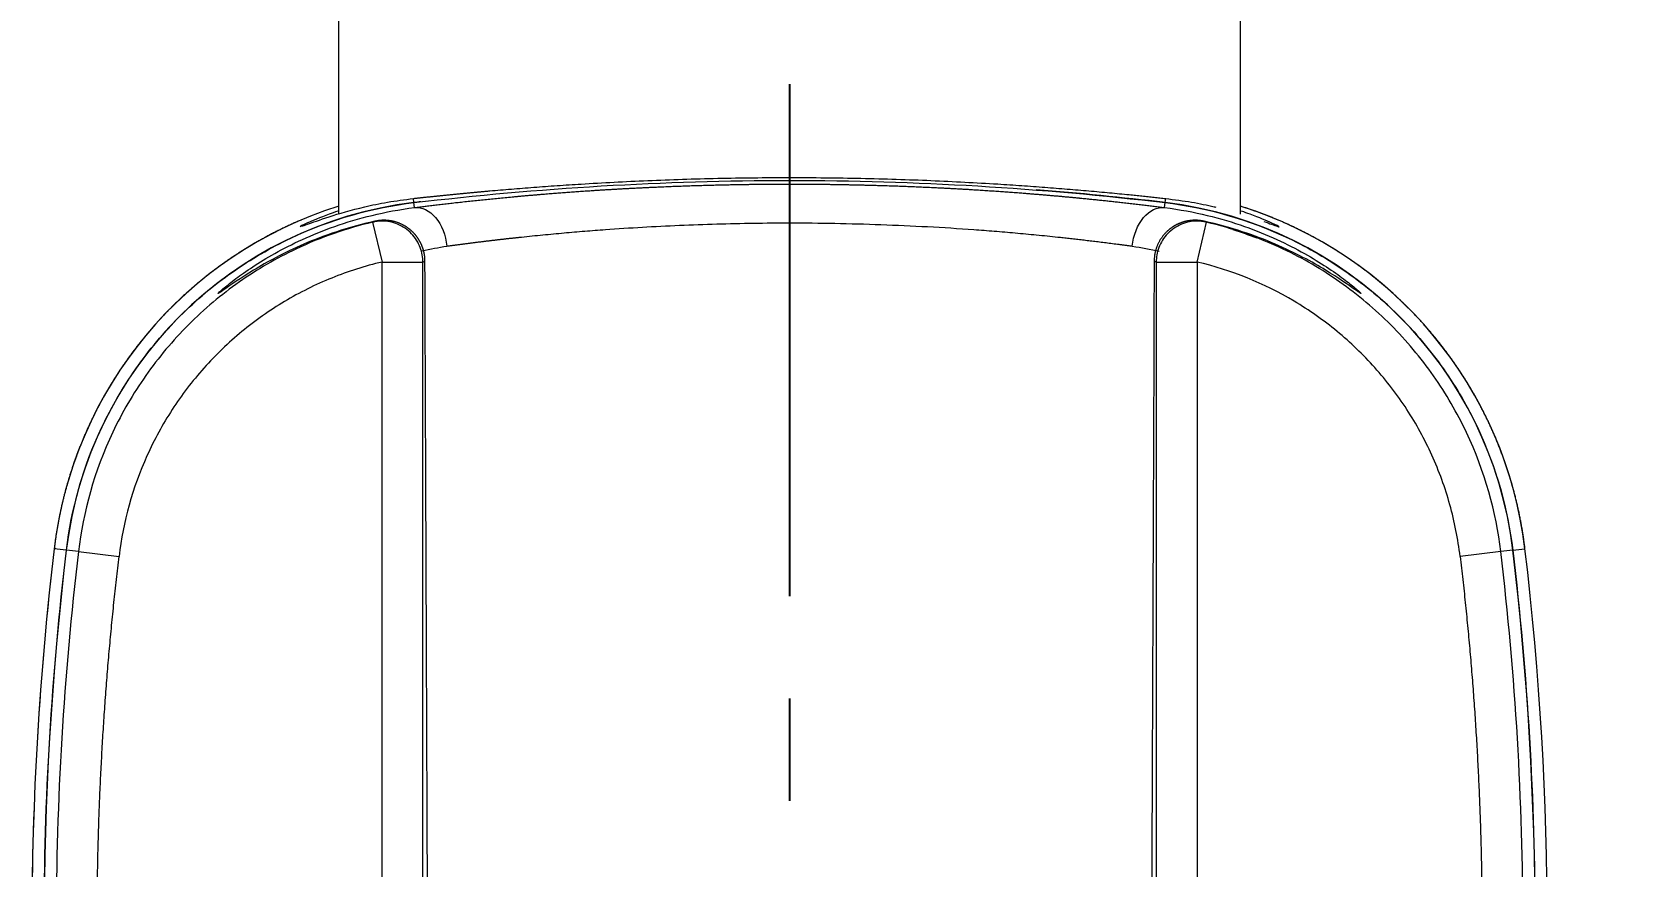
# Model space of a CAD drawing. Extents: x 0 to 1354, y 0 to 992.
# Drawn here: x 349.08 to 387.95, y 651.59 to 671.96 of the extents above; entities that cross this region are included whole.
import ezdxf

# ---------------------------------------------------------------- set-up
doc = ezdxf.new("R2010")
doc.units = 0
doc.header["$LTSCALE"] = 10
doc.header["$MEASUREMENT"] = 0
doc.header["$PDMODE"] = 3
doc.header["$PDSIZE"] = -10
doc.linetypes.add('CENTER', pattern=[2, 1.25, -0.25, 0.25, -0.25])
doc.layers.get('0').update_dxf_attribs({"linetype": 'CONTINUOUS'})
doc.layers.get('DEFPOINTS').update_dxf_attribs({"linetype": 'CONTINUOUS'})
doc.layers.add('1', color=7, linetype='CONTINUOUS')
doc.layers.add('치수', color=7, linetype='CONTINUOUS', lineweight=25)
doc.styles.add('Daelim Dimension', font='')
doc.styles.get('Daelim Dimension').set_extended_font_data('NanumGothic')
doc.dimstyles.new('DEFAULT', dxfattribs={"dimscale": 2, "dimtxt": 2, "dimasz": 2, "dimexe": 0, "dimexo": 2, "dimgap": 1, "dimtad": 1, "dimdec": 1, "dimzin": 9, "dimdsep": 46, "dimtxsty": 'Daelim Dimension', "dimcen": 0.5, "dimclrd": 252, "dimclre": 252, "dimclrt": 3, "dimadec": 1, "dimazin": 0, "dimtfac": 1, "dimtdec": 1, "dimtix": 1, "dimtmove": 0, "dimatfit": 3, "dimfxl": 1, "dimtolj": 1, "dimtzin": 1, "dimlwd": 9, "dimlwe": 9, "dimarcsym": 0})

# ---------------------------------------------------------------- blocks, each defined once
blk = doc.blocks.new('*D7')
at = {"layer": 'DEFPOINTS', "color": 0, "transparency": 16777216}
for p in [(367.574, 868.589), (367.574, 163.589), (503.896, 163.589)]:
    blk.add_point(p, dxfattribs=at)
at = {"layer": '치수', "color": 5, "lineweight": 9, "transparency": 16777216}
for p, q in [((371.574, 868.589), (503.896, 868.589)), ((503.896, 864.589), (503.896, 167.589)), ((371.574, 163.589), (503.896, 163.589))]:
    blk.add_line(p, q, dxfattribs=at)
at = {"layer": '치수', "color": 5, "transparency": 16777216}
for points in [[(503.229, 864.589), (504.562, 864.589), (503.896, 868.589)], [(503.229, 167.589), (504.562, 167.589), (503.896, 163.589)]]:
    blk.add_solid(points, dxfattribs=at)
at = {"layer": '치수', "color": 7, "transparency": 16777216, "insert": (491.037, 512.546), "char_height": 20, "attachment_point": 5, "rotation": 90, "style": 'Daelim Dimension'}
blk.add_mtext('\\A1;705', dxfattribs=at)

msp = doc.modelspace()

# ---------------------------------------------------------------- linework, layer by layer
at = {"color": 1, "linetype": 'CENTER'}
msp.add_open_spline([(367.574, 872.589), (367.574, 867.589), (367.574, 159.589)], degree=1, knots=[0, 0, 0.007013, 1, 1], dxfattribs=at)
at = {"layer": '1', "color": 7, "linetype": 'Continuous', "lineweight": 18}
for p, q in [((378.574, 789.878), (378.574, 667.512)), ((356.574, 667.508), (356.574, 789.685))]:
    msp.add_line(p, q, dxfattribs=at)
at = {"layer": '1', "color": 7, "linetype": 'Continuous', "lineweight": 13}
for p, q in [((358.404, 667.793), (358.392, 667.893)), ((376.744, 667.793), (376.755, 667.893)), ((358.404, 667.793), (358.404, 667.793)), ((358.418, 667.671), (358.404, 667.791)), ((376.729, 667.671), (376.743, 667.791)), ((376.744, 667.793), (376.744, 667.793)), ((357.396, 667.314), (357.625, 666.341)), ((377.523, 666.341), (377.752, 667.314)), ((357.625, 633.932), (357.625, 666.341)), ((357.625, 666.341), (358.623, 666.341)), ((358.623, 666.341), (358.673, 666.361)), ((358.623, 633.932), (358.623, 666.341)), ((376.524, 666.341), (376.474, 666.361)), ((376.524, 666.341), (376.524, 633.932)), ((376.524, 666.341), (377.523, 666.341)), ((377.523, 666.341), (377.523, 633.932)), ((349.917, 659.307), (349.621, 659.342)), ((349.918, 659.307), (349.917, 659.307)), ((350.212, 659.272), (349.92, 659.306)), ((350.212, 659.272), (351.205, 659.153)), ((384.936, 659.272), (383.943, 659.153)), ((385.228, 659.306), (384.936, 659.272)), ((385.23, 659.307), (385.526, 659.342)), ((385.23, 659.307), (385.23, 659.307))]:
    msp.add_line(p, q, dxfattribs=at)
for centre, radius, start, end in [((367.574, 590.684), 77.653, 83.21815, 85.55577), ((359.549, 658.161), 9.7, 96.7818, 173.2182), ((367.574, 590.684), 77.653, 96.65723, 96.78185), ((375.598, 658.161), 9.7, 6.7818, 83.2182), ((427.027, 650.137), 77.951, 173.21815, 186.78185), ((427.027, 650.137), 77.653, 173.21815, 186.78185), ((308.121, 650.137), 77.653, 353.21815, 6.78185)]:
    msp.add_arc(centre, radius, start, end, dxfattribs=at)
at = {"layer": '1', "color": 7, "linetype": 'Continuous', "lineweight": 18}
for centre, radius, start, end in [((359.549, 658.161), 9.998, 107.3145, 173.2182), ((375.598, 658.161), 9.998, 6.7818, 72.6855), ((427.027, 650.137), 77.951, 173.21815, 180), ((308.121, 650.137), 77.951, 353.21815, 6.78185)]:
    msp.add_arc(centre, radius, start, end, dxfattribs=at)
at = {"layer": '1', "color": 7, "linetype": 'Continuous', "lineweight": 13, "extrusion": (0, 0, -1)}
for centre, major_axis, start_param, end_param in [((358.536, 666.678), (-0.126, 0.992), 0.011809, 1.603563), ((376.611, 666.678), (0.126, 0.992), 4.679622, 6.271376)]:
    msp.add_ellipse(centre, major_axis=major_axis, ratio=0.673736, start_param=start_param, end_param=end_param, dxfattribs=at)
at = {"layer": '1', "color": 7, "linetype": 'Continuous', "lineweight": 18}
for points, knots in [([(358.392, 667.893), (358.404, 667.894), (358.428, 667.897), (358.464, 667.901), (358.501, 667.905), (358.538, 667.909), (358.574, 667.913), (358.612, 667.917), (358.649, 667.921), (358.686, 667.925), (358.724, 667.929), (358.762, 667.933), (358.8, 667.937), (358.838, 667.941), (358.877, 667.945), (358.915, 667.949), (358.954, 667.953), (358.993, 667.957), (359.033, 667.961), (359.072, 667.965), (359.112, 667.969), (359.151, 667.973), (359.191, 667.977), (359.232, 667.981), (359.272, 667.985), (359.313, 667.989), (359.353, 667.993), (359.394, 667.997), (359.436, 668.001), (359.477, 668.005), (359.519, 668.009), (359.56, 668.013), (359.602, 668.017), (359.644, 668.022), (359.687, 668.026), (359.729, 668.03), (359.772, 668.034), (359.815, 668.038), (359.858, 668.042), (359.901, 668.046), (359.945, 668.05), (359.989, 668.054), (360.033, 668.058), (360.077, 668.062), (360.121, 668.066), (360.165, 668.07), (360.21, 668.074), (360.326, 668.084), (360.515, 668.101), (360.781, 668.123), (361.053, 668.145), (361.33, 668.166), (361.612, 668.187), (361.898, 668.208), (362.189, 668.227), (362.647, 668.256), (363.284, 668.293), (364.11, 668.332), (364.957, 668.364), (365.818, 668.387), (366.689, 668.401), (367.566, 668.406), (368.444, 668.401), (369.318, 668.387), (370.181, 668.364), (371.028, 668.333), (371.855, 668.293), (372.592, 668.251), (373.242, 668.209), (373.809, 668.167), (374.357, 668.124), (374.796, 668.087), (375.136, 668.056), (375.386, 668.033), (375.629, 668.009), (375.814, 667.991), (375.945, 667.978), (376.022, 667.97), (376.099, 667.962), (376.175, 667.955), (376.251, 667.947), (376.325, 667.939), (376.399, 667.931), (376.472, 667.924), (376.544, 667.916), (376.615, 667.908), (376.686, 667.9), (376.732, 667.895), (376.755, 667.893)], [0, 0, 0, 0, 0.002716, 0.005431, 0.008145, 0.010858, 0.013569, 0.01628, 0.01899, 0.021698, 0.024406, 0.027114, 0.02982, 0.032526, 0.035232, 0.037937, 0.040641, 0.043346, 0.046049, 0.048753, 0.051457, 0.05416, 0.056863, 0.059567, 0.06227, 0.064974, 0.067677, 0.070381, 0.073086, 0.07579, 0.078495, 0.081201, 0.083907, 0.086614, 0.089322, 0.09203, 0.094739, 0.097449, 0.10016, 0.102872, 0.105586, 0.1083, 0.111015, 0.113732, 0.11645, 0.119169, 0.12189, 0.124613, 0.140249, 0.155875, 0.171505, 0.187148, 0.202812, 0.218465, 0.234118, 0.249785, 0.291432, 0.332962, 0.374598, 0.416314, 0.457912, 0.49962, 0.541439, 0.58315, 0.62498, 0.666618, 0.708151, 0.749804, 0.781075, 0.812247, 0.843416, 0.874676, 0.890276, 0.905879, 0.921495, 0.937136, 0.942392, 0.947643, 0.952889, 0.958132, 0.963372, 0.96861, 0.973844, 0.979077, 0.984309, 0.98954, 0.99477, 1, 1, 1, 1]), ([(358.404, 667.791), (361.439, 668.152), (364.506, 668.334), (370.641, 668.334), (373.708, 668.152), (376.743, 667.791)], [0, 0, 0, 0, 0.5, 0.5, 1, 1, 1, 1]), ([(355.668, 667.213), (355.698, 667.223), (355.833, 667.272), (356.283, 667.439), (357.013, 667.653), (357.746, 667.809), (358.176, 667.865), (358.392, 667.893)], [0, 0, 0, 0, 0.143504, 0.42698, 0.711553, 0.85563, 1, 1, 1, 1]), ([(349.92, 659.306), (350.038, 660.299), (350.32, 661.33), (351.018, 662.803), (351.296, 663.282), (351.935, 664.192), (352.296, 664.622), (353.088, 665.414), (353.518, 665.776), (354.428, 666.415), (354.907, 666.692), (356.381, 667.391), (357.411, 667.673), (358.404, 667.791)], [0, 0, 0, 0, 0.25, 0.25, 0.375, 0.375, 0.5, 0.5, 0.625, 0.625, 0.75, 0.75, 1, 1, 1, 1]), ([(376.743, 667.791), (377.738, 667.672), (378.769, 667.39), (380.244, 666.691), (380.723, 666.412), (381.632, 665.773), (382.063, 665.411), (382.854, 664.619), (383.215, 664.188), (383.854, 663.279), (384.131, 662.8), (384.828, 661.327), (385.11, 660.298), (385.228, 659.306)], [0, 0, 0, 0, 0.25, 0.25, 0.375, 0.375, 0.5, 0.5, 0.625, 0.625, 0.75, 0.75, 1, 1, 1, 1]), ([(385.525, 659.344), (385.523, 659.361), (385.519, 659.396), (385.512, 659.448), (385.506, 659.5), (385.498, 659.552), (385.491, 659.604), (385.483, 659.656), (385.475, 659.708), (385.467, 659.759), (385.459, 659.811), (385.45, 659.863), (385.441, 659.915), (385.431, 659.966), (385.422, 660.018), (385.412, 660.069), (385.402, 660.121), (385.391, 660.172), (385.381, 660.224), (385.37, 660.275), (385.358, 660.326), (385.347, 660.378), (385.335, 660.429), (385.323, 660.48), (385.311, 660.531), (385.298, 660.582), (385.286, 660.632), (385.272, 660.683), (385.259, 660.734), (385.245, 660.784), (385.232, 660.835), (385.217, 660.885), (385.203, 660.936), (385.188, 660.986), (385.174, 661.036), (385.158, 661.086), (385.143, 661.136), (385.127, 661.186), (385.111, 661.235), (385.095, 661.285), (385.079, 661.335), (385.062, 661.384), (385.045, 661.433), (385.028, 661.482), (385.011, 661.531), (384.993, 661.58), (384.975, 661.629), (384.957, 661.678), (384.939, 661.726), (384.92, 661.775), (384.901, 661.823), (384.882, 661.871), (384.863, 661.919), (384.843, 661.967), (384.823, 662.015), (384.803, 662.063), (384.783, 662.11), (384.763, 662.157), (384.742, 662.205), (384.721, 662.252), (384.7, 662.299), (384.678, 662.345), (384.657, 662.392), (384.635, 662.438), (384.613, 662.485), (384.591, 662.531), (384.568, 662.577), (384.545, 662.623), (384.522, 662.668), (384.499, 662.714), (384.476, 662.759), (384.452, 662.804), (384.429, 662.849), (384.405, 662.894), (384.381, 662.939), (384.356, 662.983), (384.332, 663.028), (384.307, 663.072), (384.282, 663.116), (384.257, 663.159), (384.232, 663.203), (384.206, 663.247), (384.18, 663.29), (384.155, 663.333), (384.129, 663.376), (384.102, 663.418), (384.076, 663.461), (384.049, 663.503), (384.022, 663.545), (383.996, 663.587), (383.968, 663.629), (383.941, 663.671), (383.914, 663.712), (383.886, 663.753), (383.858, 663.794), (383.83, 663.835), (383.802, 663.875), (383.774, 663.916), (383.746, 663.956), (383.717, 663.996), (383.688, 664.036), (383.659, 664.075), (383.63, 664.115), (383.601, 664.154), (383.572, 664.193), (383.542, 664.232), (383.513, 664.27), (383.483, 664.308), (383.453, 664.347), (383.423, 664.384), (383.393, 664.422), (383.363, 664.46), (383.332, 664.497), (383.302, 664.534), (383.271, 664.571), (383.24, 664.608), (383.209, 664.644), (383.178, 664.68), (383.147, 664.716), (383.116, 664.752), (383.085, 664.788), (383.053, 664.823), (383.022, 664.858), (382.99, 664.893), (382.958, 664.928), (382.926, 664.962), (382.894, 664.997), (382.862, 665.031), (382.83, 665.065), (382.798, 665.098), (382.765, 665.132), (382.733, 665.165), (382.7, 665.198), (382.66, 665.239), (382.61, 665.288), (382.551, 665.345), (382.492, 665.402), (382.432, 665.459), (382.372, 665.515), (382.311, 665.571), (382.249, 665.626), (382.186, 665.682), (382.123, 665.737), (382.059, 665.791), (381.995, 665.845), (381.929, 665.899), (381.864, 665.953), (381.797, 666.005), (381.73, 666.058), (381.662, 666.11), (381.594, 666.162), (381.525, 666.213), (381.455, 666.264), (381.385, 666.314), (381.314, 666.364), (381.242, 666.414), (381.17, 666.463), (381.097, 666.511), (381.024, 666.559), (380.95, 666.606), (380.876, 666.653), (380.801, 666.699), (380.725, 666.745), (380.649, 666.79), (380.572, 666.834), (380.494, 666.878), (380.417, 666.921), (380.338, 666.964), (380.259, 667.006), (380.18, 667.048), (380.1, 667.088), (380.019, 667.129), (379.938, 667.168), (379.857, 667.207), (379.775, 667.245), (379.692, 667.282), (379.609, 667.319), (379.526, 667.355), (379.442, 667.39), (379.358, 667.425), (379.273, 667.459), (379.188, 667.492), (379.103, 667.525), (379.017, 667.556), (378.931, 667.587), (378.844, 667.617), (378.758, 667.647), (378.67, 667.675), (378.61, 667.694), (378.579, 667.704), (378.577, 667.705)], [0, 0, 0, 0, 0.004563, 0.009126, 0.01369, 0.018255, 0.022821, 0.027387, 0.031954, 0.03652, 0.041087, 0.045655, 0.050222, 0.05479, 0.059357, 0.063924, 0.068491, 0.073058, 0.077624, 0.08219, 0.086756, 0.09132, 0.095884, 0.100447, 0.10501, 0.109571, 0.114132, 0.118691, 0.123249, 0.127805, 0.132361, 0.136915, 0.141467, 0.146018, 0.150567, 0.155114, 0.15966, 0.164203, 0.168745, 0.173284, 0.177822, 0.182357, 0.186889, 0.19142, 0.195947, 0.200473, 0.204995, 0.209515, 0.214032, 0.218546, 0.223057, 0.227565, 0.23207, 0.236572, 0.24107, 0.245566, 0.250057, 0.254545, 0.25903, 0.263511, 0.267988, 0.272461, 0.276931, 0.281396, 0.285858, 0.290315, 0.294768, 0.299217, 0.303661, 0.308102, 0.312537, 0.316968, 0.321395, 0.325816, 0.330233, 0.334645, 0.339052, 0.343454, 0.347851, 0.352243, 0.35663, 0.361012, 0.365388, 0.369759, 0.374124, 0.378483, 0.382838, 0.387186, 0.391529, 0.395866, 0.400197, 0.404522, 0.408841, 0.413154, 0.417461, 0.421761, 0.426056, 0.430344, 0.434626, 0.438901, 0.44317, 0.447432, 0.451687, 0.455936, 0.460179, 0.464414, 0.468643, 0.472864, 0.477079, 0.481287, 0.485487, 0.489681, 0.493867, 0.498046, 0.502218, 0.506382, 0.510539, 0.514688, 0.51883, 0.522965, 0.527092, 0.531211, 0.535322, 0.539426, 0.543522, 0.54761, 0.55169, 0.555762, 0.559826, 0.563883, 0.567931, 0.571971, 0.576002, 0.580026, 0.587114, 0.594228, 0.601366, 0.60853, 0.615718, 0.62293, 0.630167, 0.637427, 0.644711, 0.652018, 0.659347, 0.6667, 0.674075, 0.681472, 0.688891, 0.696331, 0.703793, 0.711275, 0.718778, 0.726301, 0.733844, 0.741406, 0.748988, 0.756588, 0.764207, 0.771845, 0.7795, 0.787172, 0.794861, 0.802568, 0.81029, 0.818029, 0.825783, 0.833552, 0.841336, 0.849134, 0.856947, 0.864773, 0.872612, 0.880464, 0.888329, 0.896205, 0.904093, 0.911993, 0.919903, 0.927823, 0.935753, 0.943693, 0.951642, 0.959599, 0.967565, 0.975538, 0.983519, 0.991506, 0.9995, 1, 1, 1, 1]), ([(355.664, 667.373), (355.659, 667.371), (355.637, 667.362), (355.6, 667.346), (355.553, 667.326), (355.506, 667.305), (355.459, 667.284), (355.412, 667.263), (355.365, 667.241), (355.318, 667.22), (355.272, 667.198), (355.226, 667.176), (355.18, 667.154), (355.134, 667.131), (355.088, 667.108), (355.042, 667.085), (354.997, 667.062), (354.951, 667.039), (354.906, 667.016), (354.861, 666.992), (354.816, 666.968), (354.772, 666.944), (354.727, 666.919), (354.683, 666.895), (354.639, 666.87), (354.595, 666.845), (354.551, 666.82), (354.507, 666.795), (354.464, 666.769), (354.421, 666.744), (354.378, 666.718), (354.335, 666.692), (354.292, 666.665), (354.25, 666.639), (354.207, 666.612), (354.165, 666.586), (354.123, 666.559), (354.081, 666.531), (354.04, 666.504), (353.998, 666.477), (353.957, 666.449), (353.916, 666.421), (353.876, 666.393), (353.835, 666.365), (353.795, 666.337), (353.754, 666.309), (353.714, 666.28), (353.675, 666.251), (353.635, 666.222), (353.596, 666.193), (353.557, 666.164), (353.518, 666.135), (353.479, 666.105), (353.44, 666.076), (353.402, 666.046), (353.364, 666.016), (353.326, 665.986), (353.288, 665.956), (353.251, 665.926), (353.213, 665.895), (353.176, 665.865), (353.139, 665.834), (353.103, 665.803), (353.066, 665.772), (353.03, 665.741), (352.994, 665.71), (352.958, 665.679), (352.923, 665.648), (352.887, 665.616), (352.852, 665.585), (352.817, 665.553), (352.782, 665.521), (352.748, 665.489), (352.714, 665.457), (352.679, 665.425), (352.646, 665.393), (352.612, 665.361), (352.578, 665.328), (352.545, 665.296), (352.512, 665.263), (352.471, 665.223), (352.422, 665.173), (352.365, 665.114), (352.308, 665.055), (352.252, 664.995), (352.195, 664.935), (352.139, 664.874), (352.084, 664.812), (352.029, 664.749), (351.974, 664.686), (351.919, 664.622), (351.865, 664.558), (351.811, 664.492), (351.758, 664.427), (351.705, 664.36), (351.652, 664.293), (351.6, 664.225), (351.548, 664.157), (351.497, 664.088), (351.446, 664.018), (351.396, 663.948), (351.346, 663.877), (351.297, 663.805), (351.248, 663.733), (351.199, 663.66), (351.152, 663.587), (351.104, 663.513), (351.057, 663.439), (351.011, 663.363), (350.966, 663.288), (350.92, 663.212), (350.876, 663.135), (350.832, 663.057), (350.789, 662.98), (350.746, 662.901), (350.704, 662.822), (350.663, 662.743), (350.622, 662.663), (350.582, 662.582), (350.542, 662.501), (350.503, 662.42), (350.465, 662.338), (350.428, 662.255), (350.391, 662.172), (350.355, 662.089), (350.32, 662.005), (350.285, 661.921), (350.251, 661.836), (350.218, 661.751), (350.186, 661.666), (350.154, 661.58), (350.123, 661.494), (350.093, 661.407), (350.064, 661.321), (350.035, 661.233), (350.007, 661.146), (349.98, 661.058), (349.954, 660.97), (349.928, 660.881), (349.904, 660.792), (349.88, 660.703), (349.857, 660.614), (349.835, 660.525), (349.813, 660.435), (349.793, 660.345), (349.773, 660.255), (349.754, 660.164), (349.736, 660.074), (349.719, 659.983), (349.702, 659.892), (349.687, 659.801), (349.672, 659.71), (349.658, 659.618), (349.645, 659.527), (349.633, 659.435), (349.626, 659.374), (349.622, 659.344)], [0, 0, 0, 0, 0.001681, 0.006584, 0.011484, 0.016379, 0.021271, 0.026158, 0.031041, 0.03592, 0.040795, 0.045665, 0.050531, 0.055392, 0.060249, 0.065101, 0.069948, 0.07479, 0.079627, 0.084459, 0.089286, 0.094108, 0.098924, 0.103735, 0.108541, 0.113341, 0.118136, 0.122925, 0.127708, 0.132485, 0.137257, 0.142022, 0.146782, 0.151535, 0.156282, 0.161023, 0.165758, 0.170486, 0.175207, 0.179922, 0.184631, 0.189333, 0.194028, 0.198716, 0.203398, 0.208072, 0.212739, 0.2174, 0.222053, 0.226699, 0.231338, 0.235969, 0.240593, 0.245209, 0.249818, 0.254419, 0.259013, 0.263599, 0.268177, 0.272748, 0.27731, 0.281864, 0.286411, 0.290949, 0.29548, 0.300002, 0.304515, 0.309021, 0.313518, 0.318007, 0.322487, 0.326959, 0.331422, 0.335877, 0.340323, 0.34476, 0.349189, 0.353608, 0.358019, 0.362421, 0.366814, 0.374552, 0.382317, 0.39011, 0.39793, 0.405777, 0.41365, 0.42155, 0.429476, 0.437427, 0.445404, 0.453405, 0.461432, 0.469483, 0.477558, 0.485657, 0.493779, 0.501924, 0.510092, 0.518283, 0.526495, 0.53473, 0.542985, 0.551262, 0.559559, 0.567876, 0.576213, 0.58457, 0.592945, 0.60134, 0.609752, 0.618182, 0.62663, 0.635095, 0.643576, 0.652074, 0.660587, 0.669115, 0.677659, 0.686217, 0.694788, 0.703374, 0.711972, 0.720583, 0.729206, 0.737841, 0.746488, 0.755145, 0.763812, 0.77249, 0.781176, 0.789872, 0.798576, 0.807288, 0.816008, 0.824734, 0.833468, 0.842207, 0.850952, 0.859702, 0.868456, 0.877215, 0.885978, 0.894743, 0.903511, 0.912282, 0.921054, 0.929827, 0.938601, 0.947376, 0.95615, 0.964923, 0.973695, 0.982466, 0.991234, 1, 1, 1, 1]), ([(358.673, 666.361), (358.673, 666.366), (358.673, 666.376), (358.673, 666.392), (358.672, 666.407), (358.671, 666.422), (358.67, 666.438), (358.669, 666.453), (358.667, 666.468), (358.666, 666.484), (358.664, 666.499), (358.661, 666.514), (358.659, 666.529), (358.656, 666.544), (358.653, 666.559), (358.65, 666.574), (358.647, 666.589), (358.643, 666.604), (358.639, 666.619), (358.635, 666.634), (358.631, 666.649), (358.626, 666.664), (358.621, 666.678), (358.616, 666.693), (358.611, 666.707), (358.606, 666.722), (358.6, 666.736), (358.594, 666.75), (358.588, 666.765), (358.582, 666.779), (358.575, 666.793), (358.568, 666.807), (358.561, 666.82), (358.554, 666.834), (358.547, 666.848), (358.539, 666.861), (358.531, 666.875), (358.523, 666.888), (358.515, 666.901), (358.506, 666.914), (358.497, 666.927), (358.489, 666.94), (358.48, 666.952), (358.47, 666.965), (358.461, 666.977), (358.451, 666.989), (358.441, 667.001), (358.431, 667.013), (358.421, 667.025), (358.41, 667.036), (358.4, 667.048), (358.389, 667.059), (358.378, 667.07), (358.367, 667.081), (358.356, 667.092), (358.344, 667.102), (358.333, 667.113), (358.321, 667.123), (358.309, 667.133), (358.295, 667.144), (358.281, 667.155), (358.264, 667.167), (358.247, 667.18), (358.23, 667.192), (358.212, 667.203), (358.194, 667.215), (358.175, 667.226), (358.155, 667.237), (358.135, 667.248), (358.114, 667.258), (358.093, 667.268), (358.072, 667.278), (358.05, 667.287), (358.027, 667.296), (358.004, 667.305), (357.98, 667.313), (357.956, 667.32), (357.931, 667.327), (357.906, 667.334), (357.881, 667.339), (357.855, 667.345), (357.828, 667.349), (357.801, 667.353), (357.774, 667.356), (357.746, 667.358), (357.718, 667.36), (357.689, 667.361), (357.661, 667.361), (357.631, 667.36), (357.602, 667.359), (357.572, 667.356), (357.542, 667.352), (357.512, 667.348), (357.482, 667.343), (357.462, 667.338), (357.452, 667.336)], [0, 0, 0, 0, 0.008534, 0.017071, 0.025611, 0.034154, 0.042699, 0.051248, 0.059799, 0.068353, 0.07691, 0.08547, 0.094033, 0.102599, 0.111168, 0.119739, 0.128314, 0.136892, 0.145472, 0.154056, 0.162643, 0.171232, 0.179825, 0.188421, 0.19702, 0.205621, 0.214226, 0.222835, 0.231446, 0.24006, 0.248678, 0.257298, 0.265922, 0.274549, 0.283179, 0.291813, 0.300449, 0.309089, 0.317732, 0.326378, 0.335028, 0.343681, 0.352337, 0.360996, 0.369659, 0.378325, 0.386994, 0.395667, 0.404343, 0.413023, 0.421705, 0.430392, 0.439081, 0.447774, 0.456471, 0.465171, 0.473874, 0.482581, 0.491291, 0.500005, 0.51124, 0.522655, 0.534249, 0.546023, 0.557975, 0.570106, 0.582417, 0.594907, 0.607577, 0.620425, 0.633454, 0.646661, 0.660048, 0.673615, 0.687361, 0.701286, 0.715391, 0.729676, 0.74414, 0.758784, 0.773608, 0.788611, 0.803794, 0.819156, 0.834698, 0.85042, 0.866322, 0.882403, 0.898664, 0.915104, 0.931724, 0.948524, 0.965503, 0.982662, 1, 1, 1, 1]), ([(377.696, 667.336), (377.69, 667.337), (377.679, 667.34), (377.663, 667.343), (377.647, 667.346), (377.631, 667.348), (377.615, 667.351), (377.599, 667.353), (377.583, 667.355), (377.568, 667.357), (377.552, 667.358), (377.536, 667.359), (377.521, 667.36), (377.505, 667.36), (377.49, 667.361), (377.474, 667.361), (377.459, 667.361), (377.444, 667.361), (377.429, 667.36), (377.414, 667.359), (377.399, 667.358), (377.384, 667.357), (377.37, 667.356), (377.355, 667.354), (377.341, 667.352), (377.326, 667.35), (377.312, 667.348), (377.298, 667.345), (377.284, 667.343), (377.271, 667.34), (377.257, 667.337), (377.243, 667.334), (377.23, 667.331), (377.217, 667.327), (377.203, 667.324), (377.19, 667.32), (377.178, 667.316), (377.165, 667.312), (377.152, 667.308), (377.14, 667.303), (377.128, 667.299), (377.115, 667.294), (377.103, 667.29), (377.091, 667.285), (377.08, 667.28), (377.068, 667.275), (377.057, 667.27), (377.045, 667.264), (377.034, 667.259), (377.023, 667.254), (377.013, 667.248), (377.002, 667.242), (376.991, 667.237), (376.981, 667.231), (376.971, 667.225), (376.961, 667.219), (376.951, 667.213), (376.941, 667.207), (376.931, 667.201), (376.922, 667.194), (376.912, 667.188), (376.903, 667.182), (376.894, 667.175), (376.885, 667.169), (376.876, 667.162), (376.868, 667.156), (376.859, 667.149), (376.845, 667.138), (376.827, 667.123), (376.803, 667.102), (376.78, 667.081), (376.758, 667.059), (376.737, 667.036), (376.716, 667.013), (376.696, 666.989), (376.677, 666.965), (376.659, 666.94), (376.641, 666.914), (376.624, 666.888), (376.608, 666.861), (376.593, 666.834), (376.579, 666.807), (376.566, 666.779), (376.553, 666.751), (376.542, 666.722), (376.531, 666.693), (376.521, 666.664), (376.512, 666.634), (376.504, 666.604), (376.497, 666.574), (376.491, 666.544), (376.486, 666.514), (376.482, 666.484), (376.478, 666.453), (376.476, 666.422), (376.474, 666.392), (376.474, 666.371), (376.474, 666.361)], [0, 0, 0, 0, 0.009216, 0.018382, 0.027497, 0.036562, 0.045576, 0.05454, 0.063454, 0.072317, 0.081129, 0.089891, 0.098602, 0.107263, 0.115874, 0.124434, 0.132943, 0.141402, 0.149811, 0.158169, 0.166476, 0.174733, 0.18294, 0.191096, 0.199201, 0.207256, 0.215261, 0.223215, 0.231119, 0.238972, 0.246774, 0.254526, 0.262228, 0.269879, 0.27748, 0.28503, 0.292529, 0.299979, 0.307377, 0.314726, 0.322024, 0.329271, 0.336468, 0.343614, 0.35071, 0.357756, 0.364751, 0.371696, 0.37859, 0.385434, 0.392227, 0.398971, 0.405663, 0.412305, 0.418897, 0.425439, 0.43193, 0.438371, 0.444761, 0.451101, 0.45739, 0.46363, 0.469819, 0.475957, 0.482045, 0.488083, 0.494071, 0.500008, 0.51743, 0.534838, 0.552232, 0.569613, 0.586981, 0.604335, 0.621675, 0.639003, 0.656317, 0.673618, 0.690907, 0.708182, 0.725445, 0.742696, 0.759933, 0.777158, 0.794371, 0.811572, 0.828761, 0.845937, 0.863102, 0.880254, 0.897395, 0.914525, 0.931642, 0.948749, 0.965844, 0.982927, 1, 1, 1, 1]), ([(378.391, 667.132), (378.531, 667.09), (378.73, 667.025), (378.915, 666.956), (378.974, 666.934)], [0, 0, 0, 0, 0.679104, 1, 1, 1, 1]), ([(349.92, 640.967), (349.559, 644.002), (349.376, 647.069), (349.376, 653.204), (349.559, 656.271), (349.92, 659.306)], [0, 0, 0, 0, 0.5, 0.5, 1, 1, 1, 1]), ([(385.228, 659.306), (385.589, 656.271), (385.771, 653.204), (385.771, 647.069), (385.589, 644.002), (385.228, 640.967)], [0, 0, 0, 0, 0.5, 0.5, 1, 1, 1, 1])]:
    msp.add_open_spline(points, degree=3, knots=knots, dxfattribs=at)
at = {"layer": '1', "color": 7, "linetype": 'Continuous', "lineweight": 13}
msp.add_rational_spline([(358.418, 667.671), (359.037, 667.75), (359.715, 667.827), (361.137, 667.966), (361.883, 668.029), (363.052, 668.107), (363.451, 668.13), (364.264, 668.171), (364.673, 668.189), (365.907, 668.23), (366.739, 668.245), (368.002, 668.244), (368.427, 668.241), (369.265, 668.226), (369.679, 668.216), (370.91, 668.174), (371.713, 668.133), (372.891, 668.054), (373.277, 668.025), (374.024, 667.963), (374.387, 667.93), (375.444, 667.826), (376.108, 667.75), (376.729, 667.671)], [1.00000000031, 1.0000000003, 1.0000000003, 1.00000000029, 1.00000000029, 1.00000000029, 1.00000000028, 1.00000000028, 1.00000000028, 1.00000000028, 1.00000000028, 1.00000000028, 1.00000000028, 1.00000000028, 1.00000000028, 1.00000000028, 1.00000000028, 1.00000000029, 1.00000000029, 1.00000000029, 1.00000000029, 1.0000000003, 1.0000000003, 1.00000000031], degree=3, knots=[0, 0, 0, 0, 0.125, 0.125, 0.25, 0.25, 0.3125, 0.3125, 0.375, 0.375, 0.5, 0.5, 0.5625, 0.5625, 0.625, 0.625, 0.75, 0.75, 0.8125, 0.8125, 0.875, 0.875, 1, 1, 1, 1], dxfattribs=at)
for points, degree, knots in [([(376.755, 667.893), (376.97, 667.865), (377.399, 667.809), (377.781, 667.728), (377.966, 667.684), (377.979, 667.681)], 3, [0, 0, 0, 0, 0.48093, 0.960919, 1, 1, 1, 1]), ([(357.452, 667.336), (356.788, 667.19), (356.207, 666.988), (355.222, 666.564), (354.814, 666.34), (354.162, 665.944), (353.928, 665.779), (353.713, 665.628), (353.664, 665.594), (353.615, 665.565), (353.614, 665.569), (353.66, 665.616), (353.707, 665.658), (353.847, 665.774), (353.941, 665.849), (354.288, 666.109), (354.606, 666.326), (355.21, 666.665), (355.435, 666.78), (355.924, 667.005), (356.188, 667.113), (357.038, 667.411), (357.683, 667.578), (358.418, 667.671)], 3, [0, 0, 0, 0, 0.125, 0.125, 0.25, 0.25, 0.375, 0.375, 0.4375, 0.4375, 0.5, 0.5, 0.5625, 0.5625, 0.625, 0.625, 0.75, 0.75, 0.8125, 0.8125, 0.875, 0.875, 1, 1, 1, 1]), ([(356.542, 667.582), (356.469, 667.558), (356.152, 667.447), (355.747, 667.273), (355.625, 667.208), (355.625, 667.202), (355.625, 667.202)], 3, [0, 0, 0, 0, 0.121504, 0.561318, 0.999939, 1, 1, 1, 1]), ([(376.729, 667.671), (377.466, 667.578), (378.111, 667.411), (378.961, 667.112), (379.225, 667.004), (379.714, 666.78), (379.939, 666.664), (380.546, 666.324), (380.863, 666.105), (381.211, 665.846), (381.304, 665.771), (381.442, 665.656), (381.488, 665.615), (381.533, 665.569), (381.532, 665.565), (381.482, 665.595), (381.433, 665.629), (381.215, 665.781), (380.981, 665.947), (380.496, 666.242), (380.311, 666.348), (379.899, 666.564), (379.673, 666.673), (378.934, 666.991), (378.361, 667.19), (377.696, 667.336)], 3, [0, 0, 0, 0, 0.125, 0.125, 0.1875, 0.1875, 0.25, 0.25, 0.375, 0.375, 0.4375, 0.4375, 0.5, 0.5, 0.5625, 0.5625, 0.625, 0.625, 0.75, 0.75, 0.8125, 0.8125, 0.875, 0.875, 1, 1, 1, 1]), ([(379.154, 667.331), (379.227, 667.305), (379.434, 667.228), (379.583, 667.175), (379.403, 667.272), (378.998, 667.446), (378.679, 667.558), (378.606, 667.582)], 3, [0, 0, 0, 0, 0.115721, 0.384851, 0.65387, 0.924526, 1, 1, 1, 1]), ([(357.396, 667.314), (356.767, 667.166), (356.136, 666.949), (355.048, 666.434), (354.583, 666.164), (353.701, 665.545), (353.284, 665.194), (352.516, 664.426), (352.166, 664.009), (351.546, 663.127), (351.277, 662.663), (350.6, 661.233), (350.326, 660.234), (350.212, 659.272)], 3, [0, 0, 0, 0, 0.176378, 0.176378, 0.313648, 0.313648, 0.450918, 0.450918, 0.588189, 0.588189, 0.725459, 0.725459, 1, 1, 1, 1]), ([(357.625, 667.341), (357.584, 667.341), (357.545, 667.338), (357.468, 667.329), (357.431, 667.323), (357.396, 667.314)], 3, [0, 0, 0, 0, 0.5, 0.5, 1, 1, 1, 1]), ([(358.623, 666.341), (358.623, 666.397), (358.618, 666.456), (358.597, 666.575), (358.581, 666.636), (358.535, 666.756), (358.506, 666.815), (358.434, 666.929), (358.392, 666.984), (358.297, 667.083), (358.243, 667.128), (358.129, 667.206), (358.068, 667.239), (357.943, 667.291), (357.878, 667.31), (357.75, 667.335), (357.686, 667.341), (357.625, 667.341)], 3, [0, 0, 0, 0, 0.125, 0.125, 0.25, 0.25, 0.375, 0.375, 0.5, 0.5, 0.625, 0.625, 0.75, 0.75, 0.875, 0.875, 1, 1, 1, 1]), ([(359.208, 666.731), (359.222, 666.733), (359.251, 666.736), (359.293, 666.742), (359.335, 666.748), (359.377, 666.754), (359.42, 666.759), (359.461, 666.765), (359.503, 666.77), (359.545, 666.776), (359.587, 666.781), (359.628, 666.787), (359.67, 666.792), (359.711, 666.797), (359.752, 666.803), (359.794, 666.808), (359.835, 666.813), (359.875, 666.818), (359.916, 666.823), (359.957, 666.828), (359.997, 666.833), (360.038, 666.838), (360.078, 666.843), (360.118, 666.848), (360.158, 666.853), (360.197, 666.858), (360.237, 666.863), (360.276, 666.867), (360.316, 666.872), (360.355, 666.876), (360.394, 666.881), (360.432, 666.886), (360.471, 666.89), (360.509, 666.894), (360.548, 666.899), (360.586, 666.903), (360.624, 666.908), (360.662, 666.912), (360.699, 666.916), (360.736, 666.92), (360.774, 666.924), (360.811, 666.928), (360.848, 666.932), (360.884, 666.936), (360.921, 666.94), (360.957, 666.944), (360.993, 666.948), (361.188, 666.969), (361.542, 667.005), (362.059, 667.053), (362.568, 667.096), (363.203, 667.145), (363.971, 667.195), (364.881, 667.24), (365.789, 667.273), (366.686, 667.292), (367.648, 667.3), (368.689, 667.29), (369.816, 667.259), (370.954, 667.208), (371.872, 667.151), (372.579, 667.096), (373.089, 667.053), (373.606, 667.005), (373.97, 666.968), (374.188, 666.945), (374.257, 666.937), (374.327, 666.929), (374.398, 666.922), (374.47, 666.914), (374.542, 666.905), (374.615, 666.897), (374.689, 666.889), (374.763, 666.88), (374.838, 666.871), (374.914, 666.862), (374.99, 666.853), (375.066, 666.844), (375.143, 666.834), (375.221, 666.825), (375.299, 666.815), (375.378, 666.805), (375.457, 666.795), (375.536, 666.784), (375.616, 666.774), (375.696, 666.763), (375.777, 666.753), (375.858, 666.742), (375.912, 666.734), (375.939, 666.731)], 3, [0, 0, 0, 0, 0.003138, 0.006256, 0.009356, 0.012437, 0.015498, 0.018541, 0.021565, 0.024569, 0.027555, 0.030522, 0.03347, 0.0364, 0.03931, 0.042202, 0.045075, 0.047929, 0.050765, 0.053582, 0.05638, 0.05916, 0.061921, 0.064664, 0.067388, 0.070094, 0.072781, 0.07545, 0.0781, 0.080732, 0.083346, 0.085941, 0.088519, 0.091078, 0.093619, 0.096142, 0.098646, 0.101133, 0.103602, 0.106052, 0.108485, 0.1109, 0.113297, 0.115676, 0.118037, 0.12038, 0.122706, 0.125014, 0.158026, 0.189856, 0.220517, 0.250021, 0.302019, 0.353151, 0.403275, 0.452266, 0.500018, 0.559902, 0.621678, 0.685126, 0.749979, 0.779485, 0.810145, 0.841975, 0.874985, 0.879422, 0.883923, 0.888491, 0.893124, 0.897824, 0.902589, 0.907422, 0.912321, 0.917288, 0.922322, 0.927423, 0.932593, 0.93783, 0.943136, 0.948511, 0.953954, 0.959467, 0.965048, 0.970699, 0.976419, 0.98221, 0.98807, 0.994, 1, 1, 1, 1]), ([(377.523, 667.341), (377.461, 667.341), (377.397, 667.335), (377.269, 667.31), (377.205, 667.291), (377.079, 667.239), (377.018, 667.206), (376.904, 667.128), (376.851, 667.083), (376.755, 666.984), (376.713, 666.929), (376.642, 666.815), (376.612, 666.756), (376.566, 666.636), (376.55, 666.575), (376.529, 666.456), (376.524, 666.397), (376.524, 666.341)], 3, [0, 0, 0, 0, 0.125, 0.125, 0.25, 0.25, 0.375, 0.375, 0.5, 0.5, 0.625, 0.625, 0.75, 0.75, 0.875, 0.875, 1, 1, 1, 1]), ([(377.752, 667.314), (377.716, 667.323), (377.679, 667.329), (377.602, 667.338), (377.563, 667.341), (377.523, 667.341)], 3, [0, 0, 0, 0, 0.5, 0.5, 1, 1, 1, 1]), ([(384.936, 659.272), (384.821, 660.233), (384.548, 661.231), (383.872, 662.659), (383.603, 663.124), (382.984, 664.005), (382.634, 664.423), (381.867, 665.191), (381.449, 665.542), (380.567, 666.162), (380.103, 666.432), (379.013, 666.948), (378.381, 667.165), (377.751, 667.314)], 3, [0, 0, 0, 0, 0.274507, 0.274507, 0.41176, 0.41176, 0.549014, 0.549014, 0.686267, 0.686267, 0.823521, 0.823521, 1, 1, 1, 1]), ([(357.625, 666.341), (357.205, 666.242), (356.796, 666.112), (356, 665.79), (355.612, 665.597), (354.88, 665.161), (354.532, 664.916), (353.874, 664.373), (353.561, 664.072), (352.992, 663.434), (352.734, 663.096), (352.386, 662.561), (352.277, 662.377), (352.072, 662.001), (351.975, 661.808), (351.535, 660.829), (351.307, 660.01), (351.205, 659.153)], 3, [0, 0, 0, 0, 0.125, 0.125, 0.25, 0.25, 0.375, 0.375, 0.5, 0.5, 0.625, 0.625, 0.6875, 0.6875, 0.75, 0.75, 1, 1, 1, 1]), ([(358.809, 633.859), (358.784, 639.272), (358.76, 644.688), (358.716, 655.523), (358.694, 660.942), (358.673, 666.361)], 3, [0, 0, 0, 0, 0.5, 0.5, 1, 1, 1, 1]), ([(376.474, 666.361), (376.453, 660.942), (376.432, 655.523), (376.387, 644.688), (376.363, 639.272), (376.338, 633.859)], 3, [0, 0, 0, 0, 0.5, 0.5, 1, 1, 1, 1]), ([(383.943, 659.153), (383.892, 659.582), (383.808, 660.003), (383.578, 660.83), (383.43, 661.237), (383.078, 662.014), (382.874, 662.387), (382.409, 663.102), (382.145, 663.446), (381.575, 664.083), (381.268, 664.378), (380.775, 664.784), (380.605, 664.913), (380.255, 665.159), (380.073, 665.277), (379.151, 665.825), (378.362, 666.144), (377.523, 666.341)], 3, [0, 0, 0, 0, 0.125, 0.125, 0.25, 0.25, 0.375, 0.375, 0.5, 0.5, 0.625, 0.625, 0.6875, 0.6875, 0.75, 0.75, 1, 1, 1, 1]), ([(349.658, 659.339), (349.653, 659.34), (349.647, 659.341), (349.636, 659.342), (349.63, 659.343), (349.623, 659.344), (349.622, 659.344), (349.622, 659.344)], 3, [0, 0, 0, 0, 0.234045, 0.234045, 0.617022, 0.617022, 1, 1, 1, 1]), ([(350.212, 659.272), (349.852, 656.248), (349.67, 653.192), (349.67, 647.081), (349.852, 644.025), (350.212, 641.002)], 3, [0, 0, 0, 0, 0.5, 0.5, 1, 1, 1, 1]), ([(384.936, 641.002), (385.295, 644.025), (385.477, 647.081), (385.477, 653.192), (385.295, 656.248), (384.936, 659.272)], 3, [0, 0, 0, 0, 0.5, 0.5, 1, 1, 1, 1]), ([(351.205, 641.12), (350.67, 645.614), (350.67, 650.14), (350.671, 654.662), (351.205, 659.153)], 2, [0, 0, 0, 0.5, 0.5, 1, 1, 1]), ([(383.943, 659.153), (384.477, 654.66), (384.477, 650.133), (384.477, 645.611), (383.943, 641.12)], 2, [0, 0, 0, 0.5, 0.5, 1, 1, 1])]:
    msp.add_open_spline(points, degree=degree, knots=knots, dxfattribs=at)
for points in [[(357.396, 667.314), (357.414, 667.322), (357.433, 667.329), (357.452, 667.336)], [(377.696, 667.336), (377.714, 667.329), (377.733, 667.322), (377.752, 667.314)], [(358.606, 666.618), (358.802, 666.66), (359.005, 666.695), (359.208, 666.731)], [(375.939, 666.731), (376.162, 666.692), (376.386, 666.652), (376.6, 666.606)]]:
    msp.add_open_spline(points, degree=3, dxfattribs=at)

# ---------------------------------------------------------------- dimensions: what is measured, and where the dimension line sits
at = {"layer": '치수', "color": 5}
dim = msp.add_linear_dim(base=(503.896, 163.589), p1=(367.574, 868.589), p2=(367.574, 163.589), angle=270, dimstyle='DEFAULT', override={"dimtxt": 10, "dimclrd": 5, "dimclre": 5, "dimclrt": 7}, dxfattribs=at)
dim.commit()
dim.dimension.update_dxf_attribs({"geometry": '*D7', "text_midpoint": (503.896, 512.546), "dimtype": 161})

doc.saveas('drawing.dxf')
